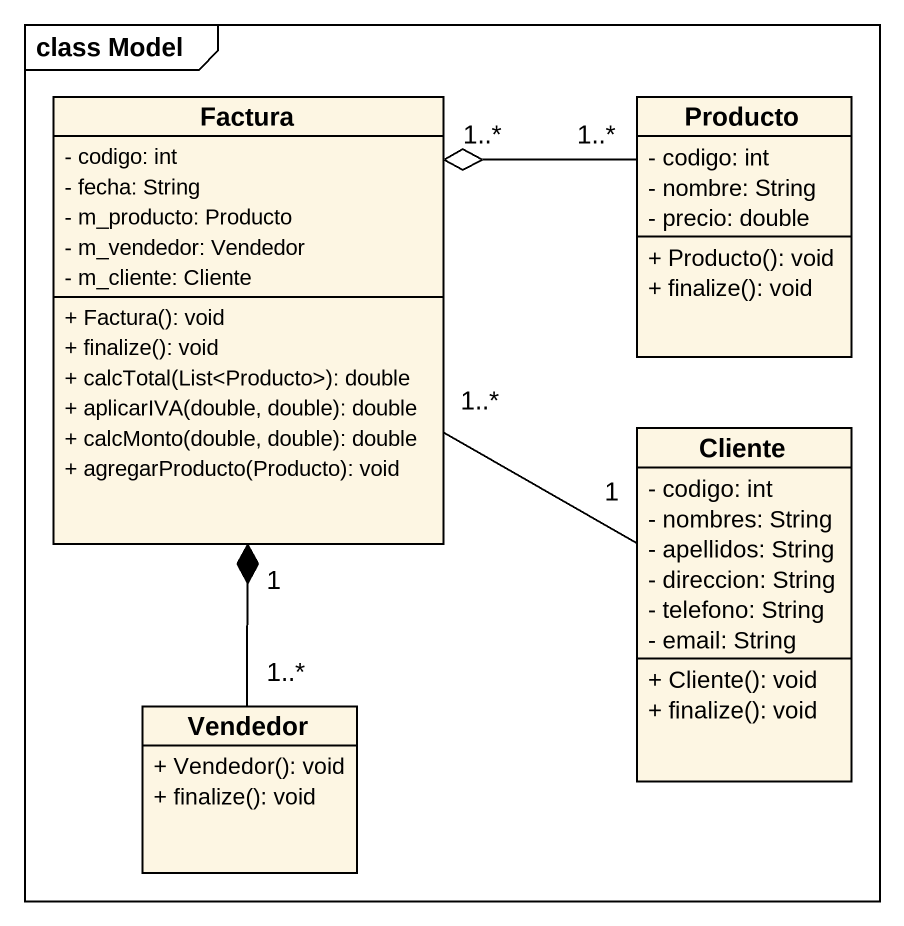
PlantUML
@startuml
mainframe class Model
hide circle
hide empty members
skinparam classAttributeIconSize 0
class Factura {
  - codigo: int
  - fecha: String
  - m_producto: Producto
  - m_vendedor: Vendedor
  - m_cliente: Cliente
  + Factura(): void
  + finalize(): void
  + calcTotal(List<Producto>): double
  + aplicarIVA(double, double): double
  + calcMonto(double, double): double
  + agregarProducto(Producto): void
}
class Producto {
  - codigo: int
  - nombre: String
  - precio: double
  + Producto(): void
  + finalize(): void
}
class Cliente {
  - codigo: int
  - nombres: String
  - apellidos: String
  - direccion: String
  - telefono: String
  - email: String
  + Cliente(): void
  + finalize(): void
}
class Vendedor {
  + Vendedor(): void
  + finalize(): void
}
Factura "1..*" -right- "1" Cliente
Producto "1..*" -left-o "1..*" Factura
Vendedor "1..*" -up-* "1" Factura
@enduml
